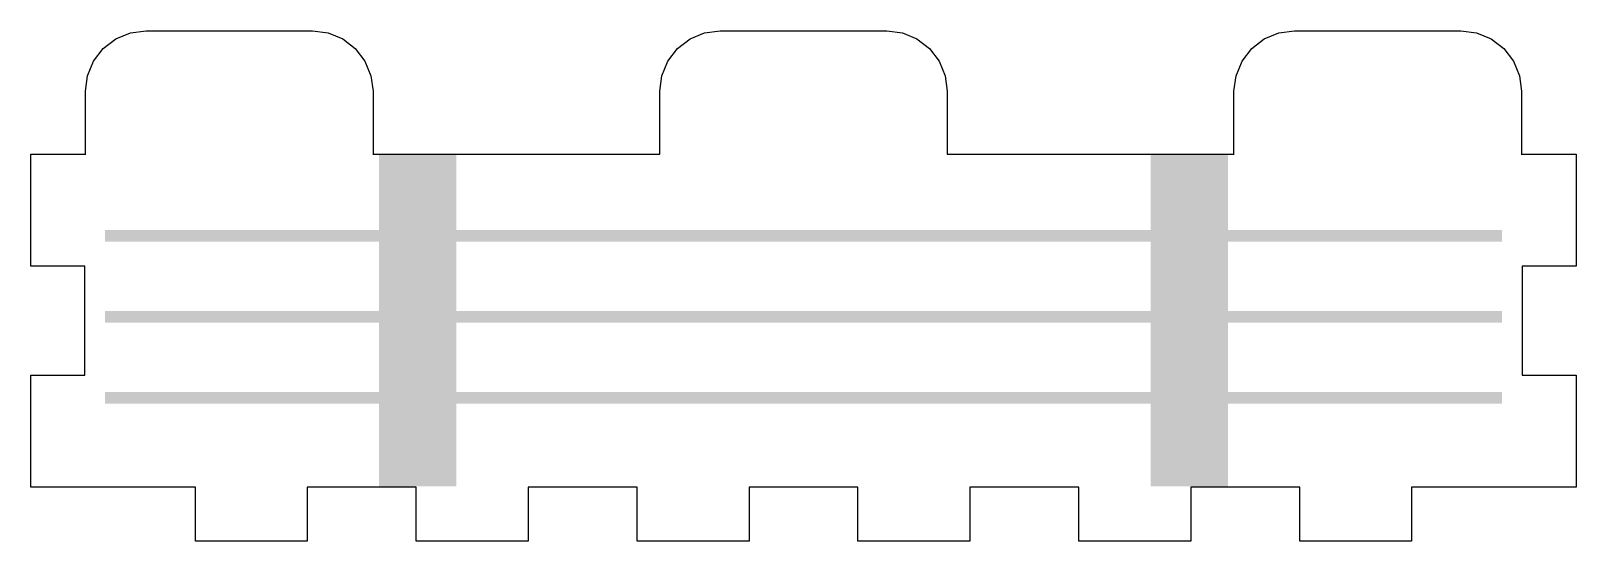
# Model space of a CAD drawing. Header units: millimetres. Extents: x 6 to 297, y 6 to 451.
# Drawn here: x 172 to 252, y 342.4 to 368.8 of the extents above; entities that cross this region are included whole.
import ezdxf

# ---------------------------------------------------------------- set-up
doc = ezdxf.new("R2010")
doc.units = ezdxf.units.MM
doc.layers.add('CUT', color=1, linetype='Continuous')
doc.layers.add('RASTER', color=7, linetype='Continuous')

msp = doc.modelspace()

# ---------------------------------------------------------------- hatches: boundary and pattern name
at = {"layer": 'RASTER'}
for points in [[(190, 362.4), (194, 362.4), (194, 345.2), (190, 345.2)], [(230, 362.4), (234, 362.4), (234, 345.2), (230, 345.2)], [(192.55, 358.96), (192.545, 358.888), (192.531, 358.818), (192.508, 358.75), (192.476, 358.685), (192.436, 358.625), (192.389, 358.571), (192.335, 358.524), (192.275, 358.484), (192.21, 358.452), (192.142, 358.429), (192.072, 358.415), (192, 358.41), (191.928, 358.415), (191.858, 358.429), (191.79, 358.452), (191.725, 358.484), (191.665, 358.524), (191.611, 358.571), (191.564, 358.625), (191.524, 358.685), (191.492, 358.75), (191.469, 358.818), (191.455, 358.888), (191.45, 358.96), (191.455, 359.032), (191.469, 359.102), (191.492, 359.17), (191.524, 359.235), (191.564, 359.295), (191.611, 359.349), (191.665, 359.396), (191.725, 359.436), (191.79, 359.468), (191.858, 359.491), (191.928, 359.505), (192, 359.51), (192.072, 359.505), (192.142, 359.491), (192.21, 359.468), (192.275, 359.436), (192.335, 359.396), (192.389, 359.349), (192.436, 359.295), (192.476, 359.235), (192.508, 359.17), (192.531, 359.102), (192.545, 359.032)], [(232.55, 358.96), (232.545, 358.888), (232.531, 358.818), (232.508, 358.75), (232.476, 358.685), (232.436, 358.625), (232.389, 358.571), (232.335, 358.524), (232.275, 358.484), (232.21, 358.452), (232.142, 358.429), (232.072, 358.415), (232, 358.41), (231.928, 358.415), (231.858, 358.429), (231.79, 358.452), (231.725, 358.484), (231.665, 358.524), (231.611, 358.571), (231.564, 358.625), (231.524, 358.685), (231.492, 358.75), (231.469, 358.818), (231.455, 358.888), (231.45, 358.96), (231.455, 359.032), (231.469, 359.102), (231.492, 359.17), (231.524, 359.235), (231.564, 359.295), (231.611, 359.349), (231.665, 359.396), (231.725, 359.436), (231.79, 359.468), (231.858, 359.491), (231.928, 359.505), (232, 359.51), (232.072, 359.505), (232.142, 359.491), (232.21, 359.468), (232.275, 359.436), (232.335, 359.396), (232.389, 359.349), (232.436, 359.295), (232.476, 359.235), (232.508, 359.17), (232.531, 359.102), (232.545, 359.032)], [(175.8, 358.5), (248.2, 358.5), (248.2, 357.9), (175.8, 357.9)], [(175.8, 354.3), (248.2, 354.3), (248.2, 353.7), (175.8, 353.7)], [(192.55, 353.8), (192.545, 353.728), (192.531, 353.658), (192.508, 353.59), (192.476, 353.525), (192.436, 353.465), (192.389, 353.411), (192.335, 353.364), (192.275, 353.324), (192.21, 353.292), (192.142, 353.269), (192.072, 353.255), (192, 353.25), (191.928, 353.255), (191.858, 353.269), (191.79, 353.292), (191.725, 353.324), (191.665, 353.364), (191.611, 353.411), (191.564, 353.465), (191.524, 353.525), (191.492, 353.59), (191.469, 353.658), (191.455, 353.728), (191.45, 353.8), (191.455, 353.872), (191.469, 353.942), (191.492, 354.01), (191.524, 354.075), (191.564, 354.135), (191.611, 354.189), (191.665, 354.236), (191.725, 354.276), (191.79, 354.308), (191.858, 354.331), (191.928, 354.345), (192, 354.35), (192.072, 354.345), (192.142, 354.331), (192.21, 354.308), (192.275, 354.276), (192.335, 354.236), (192.389, 354.189), (192.436, 354.135), (192.476, 354.075), (192.508, 354.01), (192.531, 353.942), (192.545, 353.872)], [(232.55, 353.8), (232.545, 353.728), (232.531, 353.658), (232.508, 353.59), (232.476, 353.525), (232.436, 353.465), (232.389, 353.411), (232.335, 353.364), (232.275, 353.324), (232.21, 353.292), (232.142, 353.269), (232.072, 353.255), (232, 353.25), (231.928, 353.255), (231.858, 353.269), (231.79, 353.292), (231.725, 353.324), (231.665, 353.364), (231.611, 353.411), (231.564, 353.465), (231.524, 353.525), (231.492, 353.59), (231.469, 353.658), (231.455, 353.728), (231.45, 353.8), (231.455, 353.872), (231.469, 353.942), (231.492, 354.01), (231.524, 354.075), (231.564, 354.135), (231.611, 354.189), (231.665, 354.236), (231.725, 354.276), (231.79, 354.308), (231.858, 354.331), (231.928, 354.345), (232, 354.35), (232.072, 354.345), (232.142, 354.331), (232.21, 354.308), (232.275, 354.276), (232.335, 354.236), (232.389, 354.189), (232.436, 354.135), (232.476, 354.075), (232.508, 354.01), (232.531, 353.942), (232.545, 353.872)], [(175.8, 350.1), (248.2, 350.1), (248.2, 349.5), (175.8, 349.5)], [(192.55, 348.64), (192.545, 348.568), (192.531, 348.498), (192.508, 348.43), (192.476, 348.365), (192.436, 348.305), (192.389, 348.251), (192.335, 348.204), (192.275, 348.164), (192.21, 348.132), (192.142, 348.109), (192.072, 348.095), (192, 348.09), (191.928, 348.095), (191.858, 348.109), (191.79, 348.132), (191.725, 348.164), (191.665, 348.204), (191.611, 348.251), (191.564, 348.305), (191.524, 348.365), (191.492, 348.43), (191.469, 348.498), (191.455, 348.568), (191.45, 348.64), (191.455, 348.712), (191.469, 348.782), (191.492, 348.85), (191.524, 348.915), (191.564, 348.975), (191.611, 349.029), (191.665, 349.076), (191.725, 349.116), (191.79, 349.148), (191.858, 349.171), (191.928, 349.185), (192, 349.19), (192.072, 349.185), (192.142, 349.171), (192.21, 349.148), (192.275, 349.116), (192.335, 349.076), (192.389, 349.029), (192.436, 348.975), (192.476, 348.915), (192.508, 348.85), (192.531, 348.782), (192.545, 348.712)], [(232.55, 348.64), (232.545, 348.568), (232.531, 348.498), (232.508, 348.43), (232.476, 348.365), (232.436, 348.305), (232.389, 348.251), (232.335, 348.204), (232.275, 348.164), (232.21, 348.132), (232.142, 348.109), (232.072, 348.095), (232, 348.09), (231.928, 348.095), (231.858, 348.109), (231.79, 348.132), (231.725, 348.164), (231.665, 348.204), (231.611, 348.251), (231.564, 348.305), (231.524, 348.365), (231.492, 348.43), (231.469, 348.498), (231.455, 348.568), (231.45, 348.64), (231.455, 348.712), (231.469, 348.782), (231.492, 348.85), (231.524, 348.915), (231.564, 348.975), (231.611, 349.029), (231.665, 349.076), (231.725, 349.116), (231.79, 349.148), (231.858, 349.171), (231.928, 349.185), (232, 349.19), (232.072, 349.185), (232.142, 349.171), (232.21, 349.148), (232.275, 349.116), (232.335, 349.076), (232.389, 349.029), (232.436, 348.975), (232.476, 348.915), (232.508, 348.85), (232.531, 348.782), (232.545, 348.712)]]:
    msp.add_hatch(color=7, dxfattribs=at).paths.add_polyline_path(points)

# ---------------------------------------------------------------- linework, layer by layer
at = {"layer": 'CUT'}
msp.add_lwpolyline([(174.8, 362.44), (174.79, 362.44), (174.79, 365.703), (174.897, 366.513), (175.21, 367.27), (175.709, 367.921), (176.36, 368.42), (177.117, 368.733), (177.927, 368.84), (186.553, 368.84), (187.363, 368.733), (188.12, 368.42), (188.771, 367.921), (189.27, 367.27), (189.583, 366.513), (189.69, 365.703), (189.69, 362.44), (189.68, 362.44), (204.56, 362.44), (204.55, 362.44), (204.55, 365.703), (204.657, 366.513), (204.97, 367.27), (205.469, 367.921), (206.12, 368.42), (206.877, 368.733), (207.687, 368.84), (216.313, 368.84), (217.123, 368.733), (217.88, 368.42), (218.531, 367.921), (219.03, 367.27), (219.343, 366.513), (219.45, 365.703), (219.45, 362.44), (219.44, 362.44), (234.32, 362.44), (234.31, 362.44), (234.31, 365.703), (234.417, 366.513), (234.73, 367.27), (235.229, 367.921), (235.88, 368.42), (236.637, 368.733), (237.447, 368.84), (246.073, 368.84), (246.883, 368.733), (247.64, 368.42), (248.291, 367.921), (248.79, 367.27), (249.103, 366.513), (249.21, 365.703), (249.21, 362.44), (249.2, 362.44), (252.04, 362.44), (252.04, 356.627), (249.24, 356.627), (249.24, 350.973), (252.04, 350.973), (252.04, 345.16), (249.2, 345.16), (243.517, 345.16), (243.517, 342.36), (237.714, 342.36), (237.714, 345.16), (232.071, 345.16), (232.071, 342.36), (226.268, 342.36), (226.268, 345.16), (220.625, 345.16), (220.625, 342.36), (214.822, 342.36), (214.822, 345.16), (209.178, 345.16), (209.178, 342.36), (203.375, 342.36), (203.375, 345.16), (197.732, 345.16), (197.732, 342.36), (191.929, 342.36), (191.929, 345.16), (186.286, 345.16), (186.286, 342.36), (180.483, 342.36), (180.483, 345.16), (174.8, 345.16), (171.96, 345.16), (171.96, 350.973), (174.76, 350.973), (174.76, 356.627), (171.96, 356.627), (171.96, 362.44)], close=True, dxfattribs=at)

doc.saveas('drawing.dxf')
